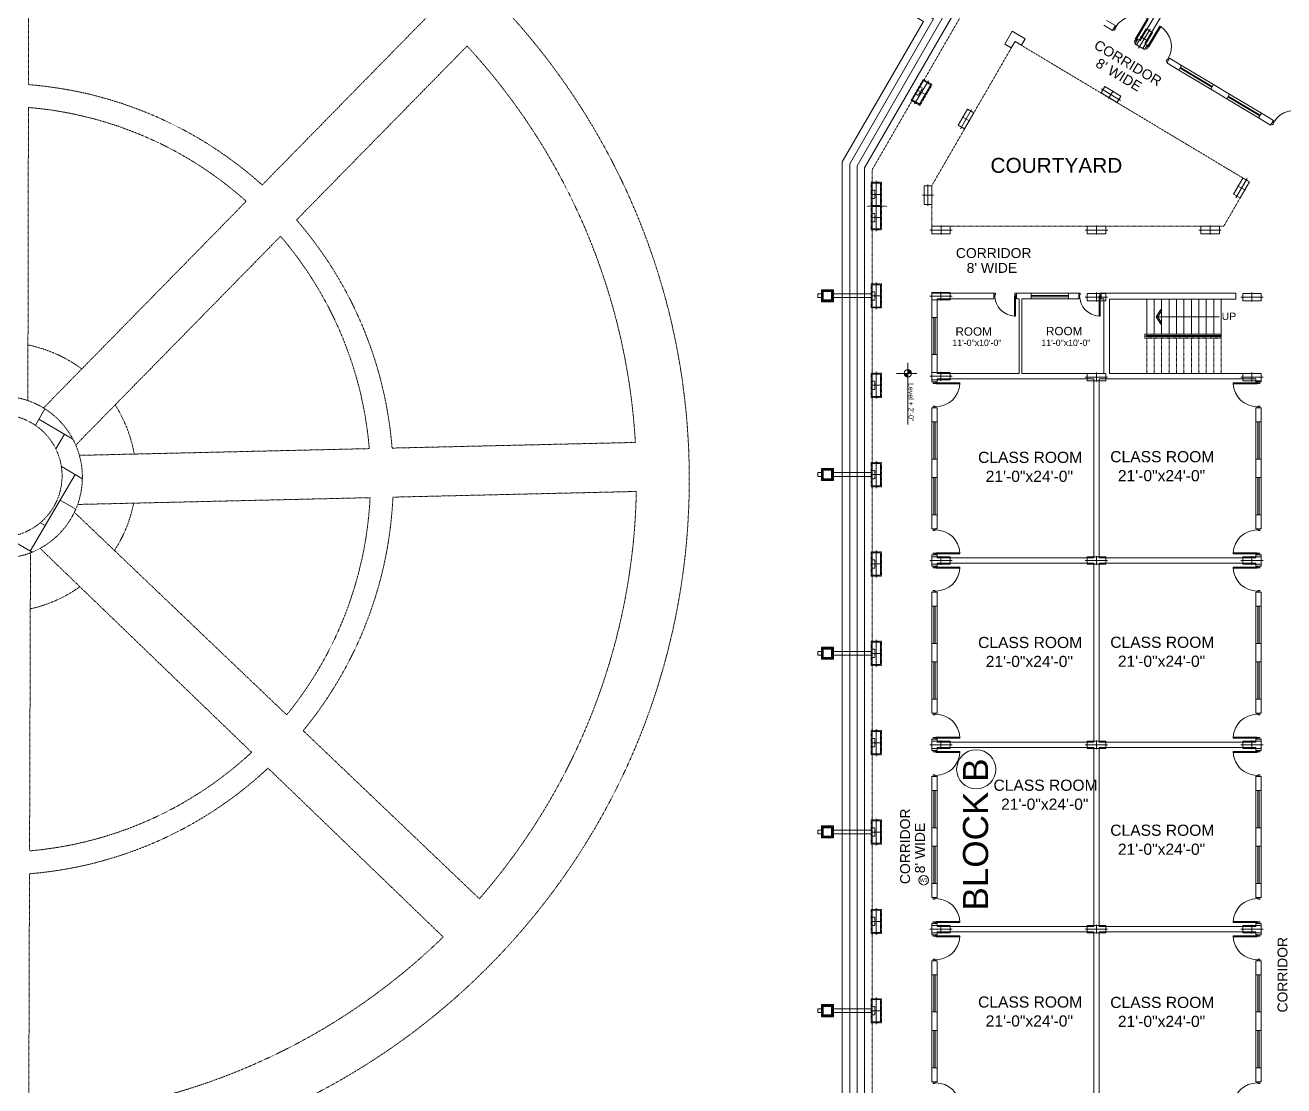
# Model space of a CAD drawing. Header units: inches. Extents: x -110725 to 51121, y 8404 to 44825.
# Drawn here: x -2122 to -94, y 22380 to 24090 of the extents above; entities that cross this region are included whole.
import ezdxf
from ezdxf.enums import TextEntityAlignment as Align

# ---------------------------------------------------------------- set-up
doc = ezdxf.new("R2010")
doc.units = ezdxf.units.IN
doc.header["$LTSCALE"] = 0.1
doc.header["$MEASUREMENT"] = 0
doc.linetypes.add('DASHED', pattern=[0.75, 0.5, -0.25])
doc.linetypes.add('DASHED2', pattern=[0.375, 0.25, -0.125])
doc.layers.get('0').update_dxf_attribs({"color": 1, "lineweight": 0})
for name, color, linetype, lineweight in [('Col.', 4, 'Continuous', 0), ('dim', 252, 'Continuous', 0), ('DOOR', 32, 'Continuous', 0), ('FIX', 8, 'Continuous', 0), ('h', 8, 'Continuous', 0), ('HATCH', 5, 'Continuous', 5), ('stair', 5, 'Continuous', 0), ('TEXT', 3, 'Continuous', 0), ('WALL', 7, 'Continuous', 0), ('WIN', 160, 'Continuous', 0)]:
    doc.layers.add(name, color=color, linetype=linetype, lineweight=lineweight)
doc.styles.add('ARIAL', font='arial.ttf')
doc.styles.add('as', font='arial.ttf')

# ---------------------------------------------------------------- blocks, each defined once
blk = doc.blocks.new('D-1')
for points in [[(1.5, 34.9), (1.5, 1.9), (3, 1.9), (3, 34.9)], [(2.2, 0.4), (2.2, -1.9), (0, -1.9), (0, 1.9), (1.5, 1.9), (1.5, 0.4)], [(33.7, 0.4), (34.5, 0.4), (34.5, 1.9), (36, 1.9), (36, -1.9), (33.7, -1.9)]]:
    blk.add_lwpolyline(points, close=True)
blk.add_arc((1.5, 1.9), 33, 0, 87.3947)
blk = doc.blocks.new('44')
at = {"layer": 'Col.', "linetype": 'Continuous'}
blk.add_lwpolyline([(-24729.4, 37327.3), (-24729.4, 37339.3), (-24759.4, 37339.3), (-24759.4, 37327.3)], close=True, dxfattribs=at)
at = {"layer": 'dim', "linetype": 'Continuous'}
for p, q in [((-24762.4, 37333.3), (-24726.4, 37333.3)), ((-24744.4, 37340.5), (-24744.4, 37326.1))]:
    blk.add_line(p, q, dxfattribs=at)
blk = doc.blocks.new('DD')
at = {"layer": 'Col.', "linetype": 'Continuous'}
blk.add_lwpolyline([(-25172.1, 37823.6), (-25158.6, 37823.6), (-25158.6, 37859.6), (-25172.1, 37859.6)], close=True, dxfattribs=at)
at = {"layer": 'dim', "linetype": 'Continuous'}
for p, q in [((-25165.4, 37863.2), (-25165.4, 37820)), ((-25173.5, 37841.6), (-25157.3, 37841.6))]:
    blk.add_line(p, q, dxfattribs=at)
blk = doc.blocks.new('6')
at = {"layer": 'Col.', "linetype": 'Continuous'}
blk.add_lwpolyline([(-25132.6, 38221.6), (-25125.6, 38233.2), (-25156.5, 38251.7), (-25163.5, 38240.1)], close=True, dxfattribs=at)
at = {"layer": 'dim', "linetype": 'Continuous'}
for p, q in [((-25163.1, 38247.8), (-25126, 38225.6)), ((-25140.4, 38243.6), (-25148.7, 38229.7))]:
    blk.add_line(p, q, dxfattribs=at)
blk = doc.blocks.new('A$C266513BC')
at = {"layer": 'WALL'}
for p, q in [((0, 52.1), (12.5, 58.5)), ((0, 52.1), (86.9, 0)), ((0, 52.1), (0.3, 38)), ((2, 50.9), (13.5, 56.7)), ((2, 50.9), (2.3, 38))]:
    blk.add_line(p, q, dxfattribs=at)

msp = doc.modelspace()

# ---------------------------------------------------------------- hatches: boundary and pattern name
at = {"layer": 'HATCH', "linetype": 'DASHED'}
h = msp.add_hatch(dxfattribs=at)
h.set_pattern_fill('AR-HBONE', color=256, scale=11.913418, angle=14.69136504, style=0)
h.set_pattern_definition([(59.691365, (-276306.23, -301062.324), (-17.0915494, 65.189136), [142.96101, -47.65367]), (149.691365, (-276282.18, -301021.183), (-17.0915494, 65.189136), [142.96101, -47.65367])])
h.paths.add_polyline_path([(-2029.77151, 23361.20651, 1), (-2290.9564, 23361.20651, 1)])
h.paths.add_polyline_path([(-2259.86194, 23363.26331, -1), (-2062.45057, 23363.26331, -1)], flags=16)
at = {"layer": 'TEXT'}
h = msp.add_hatch(color=256, dxfattribs=at)
h.paths.add_polyline_path([(-699.97863, 23528.52254), (-694.13164, 23528.52254, 0.4142135624), (-699.97863, 23534.36952)])
h.paths.add_polyline_path([(-699.97863, 23528.52254), (-705.82562, 23528.52254, 0.4142135624), (-699.97863, 23522.67555)])

# ---------------------------------------------------------------- linework, layer by layer
at = {"layer": 'Col.', "linetype": 'Continuous'}
for p, q in [((-531.63453, 24079.62004), (-543.63453, 24058.83544)), ((-510.84992, 24067.62004), (-531.63453, 24079.62004)), ((-533.24222, 24052.83544), (-543.63453, 24058.83544)), ((-527.24222, 24063.22774), (-533.24222, 24052.83544)), ((-516.84992, 24057.22774), (-527.24222, 24063.22774)), ((-510.84992, 24067.62004), (-516.84992, 24057.22774))]:
    msp.add_line(p, q, dxfattribs=at)
at = {"layer": 'Col.', "linetype": 'Continuous', "elevation": 27.16259}
msp.add_lwpolyline([(-673.51274, 23830.6649), (-661.51274, 23830.6649), (-661.51274, 23800.6649), (-673.51274, 23800.6649)], close=True, dxfattribs=at)
at = {"layer": 'FIX', "linetype": 'Continuous'}
for p, q in [((-667.51274, 23832.6649), (-667.51274, 23798.6649)), ((-658.51274, 23815.6649), (-676.51274, 23815.6649))]:
    msp.add_line(p, q, dxfattribs=at)
at = {"layer": 'HATCH', "linetype": 'DASHED'}
for points, elevation in [([(-2116.57979, 23993.72175), (-2115.83725, 24386.09921)], 0.3574), ([(-1740.03941, 23832.01735), (-1465.6679, 24111.83142)], -0.71481), ([(-1684.73838, 23775.68764), (-1409.96581, 24055.91074)], -0.3574), ([(-2117.5433, 23484.57902), (-2116.64945, 23956.91371)], 0.3574), ([(-2092.3675, 23472.70031), (-1765.75455, 23805.79211)], -0.71481), ([(-2040.44783, 23412.92217), (-1710.51803, 23749.39662)], -0.3574), ([(-1567.56879, 23407.23204), (-2034.59577, 23396.37396)], -2.02528), ([(-1138.89279, 23417.19849), (-1530.82527, 23408.08631)], -2.02528), ([(-1566.27425, 23328.20462), (-2037.39103, 23317.25145)], -1.19134), ([(-1566.27425, 23328.20462), (-1949.64046, 23319.29159)], -1.19134), ([(-1137.37206, 23338.17633), (-1529.4994, 23329.05961)], -1.19134), ([(-1137.37206, 23338.17633), (-1529.4994, 23329.05961)], -1.19134), ([(-2042.62267, 23304.71423), (-1700.61417, 22978.23527)], -1.78701), ([(-2114.82509, 22759.03022), (-2113.35023, 23239.37016)], -0.47654), ([(-1673.99513, 22952.82492), (-1390.20821, 22681.92389)], -1.78701), ([(-2116.1434, 22329.67458), (-2114.93818, 22722.19851)], -0.47654)]:
    msp.add_lwpolyline(points, dxfattribs=dict(at, elevation=elevation))
for points in [[(-1757.10129, 22917.89504), (-2097.91106, 23246.51552)], [(-1448.47971, 22620.31151), (-1730.65073, 22892.3905)]]:
    msp.add_lwpolyline(points, dxfattribs=at)
for centre, radius in [((-2166.64239, 23357.89444), 1114.64012), ((-2160.36395, 23361.20651), 130.59244), ((-2161.15626, 23363.26331, -1174.66297), 98.70568)]:
    msp.add_circle(centre, radius, dxfattribs=at)
for centre, radius, start, end in [((-2166.64239, 23357.89444), 1029.45919, 3.30246643, 42.69080722), ((-2166.64239, 23357.89444), 637.79514, 48.01997495, 85.49803798), ((-2166.64239, 23357.89444), 601.10181, 48.17007768, 85.22926518), ((-2166.64239, 23357.89444), 637.79514, 4.51361074, 40.92409549), ((-2166.64239, 23357.89444), 601.10181, 4.70805491, 40.64026218), ((-2160.36395, 23361.20651), 217.28367, 53.36816195, 78.58855947), ((-2160.36395, 23361.20651), 217.28367, 9.86334946, 32.41749132), ((-2160.36395, 23361.20651), 217.28367, 327.05609082, 348.89324663), ((-2166.64239, 23357.89444), 601.10181, 320.83133269, 357.16887633), ((-2166.64239, 23357.89444), 637.79514, 320.5719212, 357.40876513), ((-2166.64239, 23357.89444), 1029.45919, 318.95687794, 358.90249819), ((-2160.36395, 23361.20651), 217.28367, 282.4210038, 305.64628161), ((-2166.64239, 23357.89444), 601.10181, 274.9452558, 312.94667285), ((-2166.64239, 23357.89444), 637.79514, 274.64990639, 313.12497691), ((-2166.64239, 23357.89444), 1029.45919, 272.81171005, 314.23569614)]:
    msp.add_arc(centre, radius, start, end, dxfattribs=at)
at = {"layer": 'stair'}
for p, q in [((-315.1494, 23591.45053), (-315.1494, 23648.45053)), ((-303.1494, 23591.45053), (-303.1494, 23648.45053)), ((-291.1494, 23591.45053), (-291.1494, 23648.45053)), ((-279.1494, 23591.45053), (-279.1494, 23648.45053)), ((-267.1494, 23591.45053), (-267.1494, 23648.45053)), ((-255.1494, 23591.45053), (-255.1494, 23648.45053)), ((-243.1494, 23591.45053), (-243.1494, 23648.45053)), ((-231.1494, 23591.45053), (-231.1494, 23648.45053)), ((-219.1494, 23591.45053), (-219.1494, 23648.45053)), ((-207.1494, 23591.45053), (-207.1494, 23648.45053)), ((-195.1494, 23585.45053), (-195.1494, 23648.45053)), ((-318.1494, 23591.45053), (-195.1494, 23591.45053)), ((-318.1494, 23585.45053), (-318.1494, 23591.45053)), ((-316.1494, 23589.45053), (-195.1494, 23589.45053)), ((-316.1494, 23587.45053), (-316.1494, 23589.45053)), ((-316.1494, 23588.45053), (-195.1494, 23588.45053)), ((-315.1494, 23587.45053), (-315.1494, 23589.45053))]:
    msp.add_line(p, q, dxfattribs=at)
at = {"layer": 'stair', "linetype": 'DASHED2'}
for p, q in [((-318.1494, 23585.45053), (-195.1494, 23585.45053)), ((-316.1494, 23587.45053), (-195.1494, 23587.45053)), ((-315.1494, 23528.60894), (-315.1494, 23585.45053)), ((-303.1494, 23528.60894), (-303.1494, 23585.45053)), ((-291.1494, 23528.60894), (-291.1494, 23585.45053)), ((-279.1494, 23528.60894), (-279.1494, 23585.45053)), ((-267.1494, 23528.60894), (-267.1494, 23585.45053)), ((-255.1494, 23528.60894), (-255.1494, 23585.45053)), ((-243.1494, 23528.60894), (-243.1494, 23585.45053)), ((-231.1494, 23528.60894), (-231.1494, 23585.45053)), ((-219.1494, 23528.60894), (-219.1494, 23585.45053)), ((-207.1494, 23528.60894), (-207.1494, 23585.45053)), ((-195.1494, 23528.60894), (-195.1494, 23585.45053))]:
    msp.add_line(p, q, dxfattribs=at)
at = {"layer": 'stair', "elevation": 27.16259}
for points in [[(-1107.65159, 21845.45053), (-939.38666, 21845.45053), (-769.5244, 22015.31279), (-769.5244, 23859.58394), (-625.92641, 24108.30295), (-2117.52465, 25001.69199), (-2306.90642, 24685.50107)], [(-1107.65159, 21857.45053), (-944.35722, 21857.45053), (-781.5244, 22020.28335), (-781.5244, 23862.79933), (-642.2232, 24104.07608), (-2113.39594, 24985.23132), (-2296.61172, 24679.33509)], [(-1107.65159, 21869.45053), (-949.32778, 21869.45053), (-793.5244, 22025.25392), (-793.5244, 23866.01472), (-658.51999, 24099.84922), (-2109.26723, 24968.77065), (-2286.31703, 24673.16911)], [(-1107.65159, 21881.45053), (-954.29834, 21881.45053), (-805.5244, 22030.22448), (-805.5244, 23869.23011), (-674.81678, 24095.62235), (-2105.13852, 24952.30997), (-2276.02234, 24667.00313)]]:
    msp.add_lwpolyline(points, dxfattribs=at)
at = {"layer": 'TEXT'}
for p, q in [((-699.97863, 23446.26754), (-699.97863, 23545.27645)), ((-718.0958, 23528.52254), (-685.30143, 23528.52254))]:
    msp.add_line(p, q, dxfattribs=at)
for centre, radius in [((-699.97863, 23528.52254, 27.16259), 5.84699), ((-589.78146, 22890.51904, 27.16259), 31.49954), ((-674.33481, 22711.76045, 27.16259), 7.69524)]:
    msp.add_circle(centre, radius, dxfattribs=at)
at = {"layer": 'WALL'}
for p, q in [((-325.75332, 24064.89599), (-196.26774, 24281.08453)), ((-318.0323, 24060.27151), (-188.54672, 24276.46004)), ((-370.26974, 24081.06814), (-384.42494, 24089.54637)), ((-379.80046, 24097.26739), (-365.64525, 24088.78916)), ((-365.64525, 24088.78916), (-370.26974, 24081.06814)), ((-365.64525, 24088.78916), (-370.26974, 24081.06814)), ((-365.64525, 24088.78916), (-370.26974, 24081.06814)), ((-365.64525, 24088.78916), (-370.26974, 24081.06814)), ((-334.23832, 24059.48721), (-329.61383, 24067.20823)), ((-318.79628, 24050.23824), (-334.23832, 24059.48721)), ((-325.75332, 24064.89599), (-329.61383, 24067.20823)), ((-318.79628, 24050.23824), (-314.17179, 24057.95926)), ((-314.17179, 24057.95926), (-318.0323, 24060.27151)), ((-282.76486, 24028.65731), (-278.14037, 24036.37833)), ((-263.46231, 24017.0961), (-282.76486, 24028.65731)), ((-258.83782, 24024.81712), (-278.14037, 24036.37833)), ((-263.46231, 24017.0961), (-258.83782, 24024.81712)), ((-211.98885, 23986.2662), (-207.36436, 23993.98722)), ((-181.62763, 23978.57227), (-207.36436, 23993.98722)), ((-186.25212, 23970.85125), (-211.98885, 23986.2662)), ((-186.25212, 23970.85125), (-181.62763, 23978.57227)), ((-134.77866, 23940.02135), (-130.15417, 23947.74237)), ((-110.85162, 23936.18115), (-130.15417, 23947.74237)), ((-115.47611, 23928.46014), (-134.77866, 23940.02135)), ((-115.47611, 23928.46014), (-110.85162, 23936.18115)), ((-561.13036, 23657.45053), (-661.5244, 23657.45053)), ((-661.5244, 23618.45053), (-661.5244, 23657.45053)), ((-561.13036, 23648.45053), (-652.5244, 23648.45053)), ((-652.5244, 23618.45053), (-652.5244, 23648.45053)), ((-561.13036, 23648.45053), (-561.13036, 23657.45053)), ((-525.13036, 23648.45053), (-525.13036, 23657.45053)), ((-501.13988, 23657.45053), (-525.13036, 23657.45053)), ((-520.63036, 23648.45053), (-525.13036, 23648.45053)), ((-520.63036, 23648.45053), (-520.63036, 23528.45053)), ((-516.13036, 23648.45053), (-516.13036, 23528.45053)), ((-501.13988, 23648.45053), (-516.13036, 23648.45053)), ((-501.13988, 23648.45053), (-501.13988, 23657.45053)), ((-424.6494, 23657.45053), (-441.13988, 23657.45053)), ((-441.13988, 23648.45053), (-441.13988, 23657.45053)), ((-424.6494, 23648.45053), (-441.13988, 23648.45053)), ((-424.6494, 23648.45053), (-424.6494, 23657.45053)), ((-384.1494, 23657.45053), (-388.6494, 23657.45053)), ((-388.6494, 23648.45053), (-388.6494, 23657.45053)), ((-384.1494, 23648.45053), (-388.6494, 23648.45053)), ((-384.1494, 23657.45053), (-310.74501, 23657.45053)), ((-384.1494, 23657.45053), (-171.2744, 23657.45053)), ((-384.1494, 23648.45053), (-384.1494, 23528.45053)), ((-375.1494, 23648.45053), (-375.1494, 23528.45053)), ((-375.1494, 23648.29213), (-171.2744, 23648.29213)), ((-171.2744, 23648.29213), (-171.2744, 23657.45053)), ((-652.5244, 23618.45053), (-661.5244, 23618.45053)), ((-661.5244, 23528.45053), (-661.5244, 23558.70053)), ((-652.5244, 23558.70053), (-661.5244, 23558.70053)), ((-652.5244, 23528.45053), (-652.5244, 23558.70053)), ((-661.5244, 23514.95053), (-661.5244, 23528.45053)), ((-652.5244, 23528.45053), (-520.63036, 23528.45053)), ((-516.13036, 23528.45053), (-384.1494, 23528.45053)), ((-375.1494, 23528.45053), (-130.5244, 23528.45053)), ((-130.5244, 23514.95053), (-130.5244, 23528.45053)), ((-652.5244, 23514.95053), (-661.5244, 23514.95053)), ((-652.5244, 23519.45053), (-400.5244, 23519.45053)), ((-652.5244, 23519.45053), (-652.5244, 23514.95053)), ((-652.5244, 23514.95053), (-652.5244, 23519.45053)), ((-400.5244, 23519.45053), (-400.5244, 23231.45053)), ((-391.5244, 23519.45053), (-391.5244, 23231.45053)), ((-391.5244, 23519.45053), (-139.5244, 23519.45053)), ((-139.5244, 23519.45053), (-139.5244, 23514.95053)), ((-139.5244, 23514.95053), (-139.5244, 23519.45053)), ((-139.5244, 23514.95053), (-130.5244, 23514.95053)), ((-652.5244, 23472.95053), (-661.5244, 23472.95053)), ((-652.5244, 23472.95053), (-661.5244, 23472.95053)), ((-652.5244, 23472.95053), (-661.5244, 23472.95053)), ((-652.5244, 23472.95053), (-661.5244, 23472.95053)), ((-652.5244, 23472.95053), (-661.5244, 23472.95053)), ((-661.5244, 23465.45053), (-661.5244, 23472.95053)), ((-661.5244, 23471.45053), (-661.5244, 23465.45053)), ((-661.5244, 23450.60414), (-661.5244, 23465.45053)), ((-652.5244, 23472.95053), (-652.5244, 23465.45053)), ((-652.5244, 23465.45053), (-652.5244, 23450.60414)), ((-139.5244, 23472.95053), (-130.5244, 23472.95053)), ((-139.5244, 23472.95053), (-130.5244, 23472.95053)), ((-139.5244, 23472.95053), (-130.5244, 23472.95053)), ((-139.5244, 23472.95053), (-130.5244, 23472.95053)), ((-139.5244, 23472.95053), (-130.5244, 23472.95053)), ((-139.5244, 23472.95053), (-139.5244, 23465.45053)), ((-139.5244, 23465.45053), (-139.5244, 23450.60414)), ((-130.5244, 23465.45053), (-130.5244, 23472.95053)), ((-130.5244, 23471.45053), (-130.5244, 23465.45053)), ((-130.5244, 23450.60414), (-130.5244, 23465.45053)), ((-652.5244, 23450.60414), (-661.5244, 23450.60414)), ((-139.5244, 23450.60414), (-130.5244, 23450.60414)), ((-652.5244, 23390.45053), (-661.5244, 23390.45053)), ((-661.5244, 23360.45053), (-661.5244, 23390.45053)), ((-652.5244, 23390.45053), (-652.5244, 23360.45053)), ((-139.5244, 23390.45053), (-130.5244, 23390.45053)), ((-139.5244, 23390.45053), (-139.5244, 23360.45053)), ((-130.5244, 23360.45053), (-130.5244, 23390.45053)), ((-652.5244, 23360.45053), (-661.5244, 23360.45053)), ((-139.5244, 23360.45053), (-130.5244, 23360.45053)), ((-661.5244, 23277.95053), (-661.5244, 23300.45053)), ((-652.5244, 23300.45053), (-661.5244, 23300.45053)), ((-652.5244, 23300.45053), (-652.5244, 23277.95053)), ((-139.5244, 23300.45053), (-130.5244, 23300.45053)), ((-139.5244, 23300.45053), (-139.5244, 23277.95053)), ((-130.5244, 23277.95053), (-130.5244, 23300.45053)), ((-652.5244, 23277.95053), (-661.5244, 23277.95053)), ((-652.5244, 23277.95053), (-661.5244, 23277.95053)), ((-652.5244, 23277.95053), (-661.5244, 23277.95053)), ((-652.5244, 23277.95053), (-661.5244, 23277.95053)), ((-652.5244, 23277.95053), (-661.5244, 23277.95053)), ((-139.5244, 23277.95053), (-130.5244, 23277.95053)), ((-139.5244, 23277.95053), (-130.5244, 23277.95053)), ((-139.5244, 23277.95053), (-130.5244, 23277.95053)), ((-139.5244, 23277.95053), (-130.5244, 23277.95053)), ((-139.5244, 23277.95053), (-130.5244, 23277.95053)), ((-661.5244, 23222.45053), (-661.5244, 23235.95053)), ((-661.5244, 23235.95053), (-652.5244, 23235.95053)), ((-661.5244, 23231.45053), (-661.5244, 23217.95053)), ((-652.5244, 23217.95053), (-661.5244, 23217.95053)), ((-652.5244, 23231.45053), (-652.5244, 23235.95053)), ((-652.5244, 23231.45053), (-400.5244, 23231.45053)), ((-652.5244, 23222.45053), (-400.5244, 23222.45053)), ((-652.5244, 23222.45053), (-652.5244, 23217.95053)), ((-400.5244, 23222.45053), (-400.5244, 22934.45053)), ((-139.5244, 23231.45053), (-391.5244, 23231.45053)), ((-139.5244, 23222.45053), (-391.5244, 23222.45053)), ((-391.5244, 23222.45053), (-391.5244, 22934.45053)), ((-130.5244, 23235.95053), (-139.5244, 23235.95053)), ((-139.5244, 23231.45053), (-139.5244, 23235.95053)), ((-139.5244, 23222.45053), (-139.5244, 23217.95053)), ((-139.5244, 23217.95053), (-139.5244, 23222.45053)), ((-139.5244, 23217.95053), (-130.5244, 23217.95053)), ((-130.5244, 23217.95053), (-130.5244, 23235.95053)), ((-652.5244, 23175.95053), (-661.5244, 23175.95053)), ((-652.5244, 23175.95053), (-661.5244, 23175.95053)), ((-652.5244, 23175.95053), (-661.5244, 23175.95053)), ((-652.5244, 23175.95053), (-661.5244, 23175.95053)), ((-661.5244, 23168.45053), (-661.5244, 23175.95053)), ((-661.5244, 23174.45053), (-661.5244, 23168.45053)), ((-661.5244, 23153.45053), (-661.5244, 23168.45053)), ((-652.5244, 23175.95053), (-652.5244, 23168.45053)), ((-652.5244, 23168.45053), (-652.5244, 23153.45053)), ((-139.5244, 23175.95053), (-130.5244, 23175.95053)), ((-139.5244, 23175.95053), (-130.5244, 23175.95053)), ((-139.5244, 23175.95053), (-130.5244, 23175.95053)), ((-139.5244, 23175.95053), (-130.5244, 23175.95053)), ((-139.5244, 23175.95053), (-139.5244, 23168.45053)), ((-139.5244, 23168.45053), (-139.5244, 23153.45053)), ((-130.5244, 23168.45053), (-130.5244, 23175.95053)), ((-130.5244, 23174.45053), (-130.5244, 23168.45053)), ((-130.5244, 23153.45053), (-130.5244, 23168.45053)), ((-652.5244, 23153.45053), (-661.5244, 23153.45053)), ((-139.5244, 23153.45053), (-130.5244, 23153.45053)), ((-652.5244, 23093.45053), (-661.5244, 23093.45053)), ((-661.5244, 23063.45053), (-661.5244, 23093.45053)), ((-652.5244, 23093.45053), (-652.5244, 23063.45053)), ((-139.5244, 23093.45053), (-130.5244, 23093.45053)), ((-139.5244, 23093.45053), (-139.5244, 23063.45053)), ((-130.5244, 23063.45053), (-130.5244, 23093.45053)), ((-652.5244, 23063.45053), (-661.5244, 23063.45053)), ((-139.5244, 23063.45053), (-130.5244, 23063.45053)), ((-661.5244, 22980.95053), (-661.5244, 23003.45053)), ((-652.5244, 23003.45053), (-661.5244, 23003.45053)), ((-652.5244, 23003.45053), (-652.5244, 22980.95053)), ((-139.5244, 23003.45053), (-130.5244, 23003.45053)), ((-139.5244, 23003.45053), (-139.5244, 22980.95053)), ((-130.5244, 22980.95053), (-130.5244, 23003.45053)), ((-652.5244, 22980.95053), (-661.5244, 22980.95053)), ((-652.5244, 22980.95053), (-661.5244, 22980.95053)), ((-652.5244, 22980.95053), (-661.5244, 22980.95053)), ((-652.5244, 22980.95053), (-661.5244, 22980.95053)), ((-139.5244, 22980.95053), (-130.5244, 22980.95053)), ((-139.5244, 22980.95053), (-130.5244, 22980.95053)), ((-139.5244, 22980.95053), (-130.5244, 22980.95053)), ((-139.5244, 22980.95053), (-130.5244, 22980.95053)), ((-661.5244, 22925.45053), (-661.5244, 22938.95053)), ((-661.5244, 22938.95053), (-652.5244, 22938.95053)), ((-661.5244, 22934.45053), (-661.5244, 22920.95053)), ((-652.5244, 22934.45053), (-652.5244, 22938.95053)), ((-652.5244, 22934.45053), (-400.5244, 22934.45053)), ((-139.5244, 22934.45053), (-391.5244, 22934.45053)), ((-130.5244, 22938.95053), (-139.5244, 22938.95053)), ((-139.5244, 22934.45053), (-139.5244, 22938.95053)), ((-130.5244, 22920.95053), (-130.5244, 22938.95053)), ((-652.5244, 22920.95053), (-661.5244, 22920.95053)), ((-652.5244, 22925.45053), (-400.5244, 22925.45053)), ((-652.5244, 22925.45053), (-652.5244, 22920.95053)), ((-400.5244, 22925.45053), (-400.5244, 22637.45053)), ((-139.5244, 22925.45053), (-391.5244, 22925.45053)), ((-391.5244, 22925.45053), (-391.5244, 22637.45053)), ((-139.5244, 22925.45053), (-139.5244, 22920.95053)), ((-139.5244, 22920.95053), (-139.5244, 22925.45053)), ((-139.5244, 22920.95053), (-130.5244, 22920.95053)), ((-652.5244, 22878.95053), (-661.5244, 22878.95053)), ((-652.5244, 22878.95053), (-661.5244, 22878.95053)), ((-652.5244, 22878.95053), (-661.5244, 22878.95053)), ((-661.5244, 22871.45053), (-661.5244, 22878.95053)), ((-661.5244, 22877.45053), (-661.5244, 22871.45053)), ((-652.5244, 22878.95053), (-652.5244, 22871.45053)), ((-139.5244, 22878.95053), (-130.5244, 22878.95053)), ((-139.5244, 22878.95053), (-130.5244, 22878.95053)), ((-139.5244, 22878.95053), (-130.5244, 22878.95053)), ((-139.5244, 22878.95053), (-139.5244, 22871.45053)), ((-130.5244, 22871.45053), (-130.5244, 22878.95053)), ((-130.5244, 22877.45053), (-130.5244, 22871.45053)), ((-661.5244, 22856.45053), (-661.5244, 22871.45053)), ((-652.5244, 22856.45053), (-661.5244, 22856.45053)), ((-652.5244, 22871.45053), (-652.5244, 22856.45053)), ((-139.5244, 22871.45053), (-139.5244, 22856.45053)), ((-139.5244, 22856.45053), (-130.5244, 22856.45053)), ((-130.5244, 22856.45053), (-130.5244, 22871.45053)), ((-652.5244, 22796.45053), (-661.5244, 22796.45053)), ((-661.5244, 22766.45053), (-661.5244, 22796.45053)), ((-652.5244, 22796.45053), (-652.5244, 22766.45053)), ((-139.5244, 22796.45053), (-130.5244, 22796.45053)), ((-139.5244, 22796.45053), (-139.5244, 22766.45053)), ((-130.5244, 22766.45053), (-130.5244, 22796.45053)), ((-652.5244, 22766.45053), (-661.5244, 22766.45053)), ((-139.5244, 22766.45053), (-130.5244, 22766.45053)), ((-661.5244, 22683.95053), (-661.5244, 22706.45053)), ((-652.5244, 22706.45053), (-661.5244, 22706.45053)), ((-652.5244, 22706.45053), (-652.5244, 22683.95053)), ((-139.5244, 22706.45053), (-130.5244, 22706.45053)), ((-139.5244, 22706.45053), (-139.5244, 22683.95053)), ((-130.5244, 22683.95053), (-130.5244, 22706.45053)), ((-652.5244, 22683.95053), (-661.5244, 22683.95053)), ((-652.5244, 22683.95053), (-661.5244, 22683.95053)), ((-652.5244, 22683.95053), (-661.5244, 22683.95053)), ((-139.5244, 22683.95053), (-130.5244, 22683.95053)), ((-139.5244, 22683.95053), (-130.5244, 22683.95053)), ((-139.5244, 22683.95053), (-130.5244, 22683.95053)), ((-661.5244, 22628.45053), (-661.5244, 22641.95053)), ((-661.5244, 22641.95053), (-652.5244, 22641.95053)), ((-661.5244, 22637.45053), (-661.5244, 22623.95053)), ((-652.5244, 22637.45053), (-652.5244, 22641.95053)), ((-652.5244, 22637.45053), (-400.5244, 22637.45053)), ((-139.5244, 22637.45053), (-391.5244, 22637.45053)), ((-139.5244, 22637.45053), (-139.5244, 22641.95053)), ((-130.5244, 22641.95053), (-139.5244, 22641.95053)), ((-130.5244, 22623.95053), (-130.5244, 22641.95053)), ((-652.5244, 22623.95053), (-661.5244, 22623.95053)), ((-652.5244, 22628.45053), (-400.5244, 22628.45053)), ((-652.5244, 22628.45053), (-652.5244, 22623.95053)), ((-400.5244, 22628.45053), (-400.5244, 22340.45053)), ((-139.5244, 22628.45053), (-391.5244, 22628.45053)), ((-391.5244, 22628.45053), (-391.5244, 22340.45053)), ((-139.5244, 22628.45053), (-139.5244, 22623.95053)), ((-139.5244, 22623.95053), (-139.5244, 22628.45053)), ((-139.5244, 22623.95053), (-130.5244, 22623.95053)), ((-652.5244, 22581.95053), (-661.5244, 22581.95053)), ((-652.5244, 22581.95053), (-661.5244, 22581.95053)), ((-661.5244, 22574.45053), (-661.5244, 22581.95053)), ((-661.5244, 22580.45053), (-661.5244, 22574.45053)), ((-661.5244, 22559.29692), (-661.5244, 22574.45053)), ((-652.5244, 22581.95053), (-652.5244, 22574.45053)), ((-652.5244, 22574.45053), (-652.5244, 22559.29692)), ((-139.5244, 22581.95053), (-130.5244, 22581.95053)), ((-139.5244, 22581.95053), (-130.5244, 22581.95053)), ((-139.5244, 22581.95053), (-139.5244, 22574.45053)), ((-139.5244, 22574.45053), (-139.5244, 22559.29692)), ((-130.5244, 22574.45053), (-130.5244, 22581.95053)), ((-130.5244, 22580.45053), (-130.5244, 22574.45053)), ((-130.5244, 22559.29692), (-130.5244, 22574.45053)), ((-652.5244, 22559.29692), (-661.5244, 22559.29692)), ((-139.5244, 22559.29692), (-130.5244, 22559.29692)), ((-652.5244, 22499.45053), (-661.5244, 22499.45053)), ((-661.5244, 22469.45053), (-661.5244, 22499.45053)), ((-652.5244, 22499.45053), (-652.5244, 22469.45053)), ((-139.5244, 22499.45053), (-130.5244, 22499.45053)), ((-139.5244, 22499.45053), (-139.5244, 22469.45053)), ((-130.5244, 22469.45053), (-130.5244, 22499.45053)), ((-652.5244, 22469.45053), (-661.5244, 22469.45053)), ((-139.5244, 22469.45053), (-130.5244, 22469.45053)), ((-661.5244, 22386.95053), (-661.5244, 22409.45053)), ((-652.5244, 22409.45053), (-661.5244, 22409.45053)), ((-652.5244, 22409.45053), (-652.5244, 22386.95053)), ((-139.5244, 22409.45053), (-130.5244, 22409.45053)), ((-139.5244, 22409.45053), (-139.5244, 22386.95053)), ((-130.5244, 22386.95053), (-130.5244, 22409.45053)), ((-652.5244, 22386.95053), (-661.5244, 22386.95053)), ((-652.5244, 22386.95053), (-661.5244, 22386.95053)), ((-139.5244, 22386.95053), (-130.5244, 22386.95053)), ((-139.5244, 22386.95053), (-130.5244, 22386.95053))]:
    msp.add_line(p, q, dxfattribs=at)
at = {"layer": 'WALL', "elevation": 27.16259}
for points in [[(-757.5244, 23635.35539), (-744.0244, 23635.35539), (-744.0244, 23671.35539), (-757.5244, 23671.35539)], [(-822.65525, 23646.80424), (-822.65525, 23660.30424), (-836.15525, 23660.30424), (-836.15525, 23646.80424)], [(-757.5244, 23491.35539), (-744.0244, 23491.35539), (-744.0244, 23527.35539), (-757.5244, 23527.35539)], [(-757.5244, 23347.35539), (-744.0244, 23347.35539), (-744.0244, 23383.35539), (-757.5244, 23383.35539)], [(-822.65525, 23358.80424), (-822.65525, 23372.30424), (-836.15525, 23372.30424), (-836.15525, 23358.80424)], [(-757.5244, 23203.35539), (-744.0244, 23203.35539), (-744.0244, 23239.35539), (-757.5244, 23239.35539)], [(-822.65525, 23070.80424), (-822.65525, 23084.30424), (-836.15525, 23084.30424), (-836.15525, 23070.80424)], [(-757.5244, 23059.35539), (-744.0244, 23059.35539), (-744.0244, 23095.35539), (-757.5244, 23095.35539)], [(-757.5244, 22915.35539), (-744.0244, 22915.35539), (-744.0244, 22951.35539), (-757.5244, 22951.35539)], [(-822.65525, 22782.80424), (-822.65525, 22796.30424), (-836.15525, 22796.30424), (-836.15525, 22782.80424)], [(-757.5244, 22771.35539), (-744.0244, 22771.35539), (-744.0244, 22807.35539), (-757.5244, 22807.35539)], [(-757.5244, 22627.35539), (-744.0244, 22627.35539), (-744.0244, 22663.35539), (-757.5244, 22663.35539)], [(-822.65525, 22494.80424), (-822.65525, 22508.30424), (-836.15525, 22508.30424), (-836.15525, 22494.80424)], [(-757.5244, 22483.35539), (-744.0244, 22483.35539), (-744.0244, 22519.35539), (-757.5244, 22519.35539)]]:
    msp.add_lwpolyline(points, close=True, dxfattribs=at)
at = {"layer": 'WIN', "linetype": 'DASHED2'}
for p, q in [((-673.82701, 24001.33668), (-609.62962, 24112.52982)), ((-683.04323, 23976.37299), (-676.29323, 23988.06433)), ((-680.19035, 23990.31433), (-676.29323, 23988.06433)), ((-757.5244, 23856.36855), (-693.32701, 23967.56169)), ((-686.94035, 23978.62299), (-683.04323, 23976.37299)), ((-757.5244, 23856.36855), (-757.5244, 23672.85539)), ((-757.51274, 23823.62486), (-753.01274, 23823.62486)), ((-757.51274, 23810.12486), (-753.01274, 23810.12486)), ((-753.01274, 23823.62486), (-753.01274, 23810.12486)), ((-733.18976, 23798.12486), (-766.07023, 23798.12486)), ((-757.51274, 23786.12486), (-753.01274, 23786.12486)), ((-753.01274, 23772.62486), (-753.01274, 23786.12486)), ((-757.51274, 23772.62486), (-753.01274, 23772.62486)), ((-757.5244, 23660.10539), (-753.0244, 23660.10539)), ((-757.5244, 23646.60539), (-753.0244, 23646.60539)), ((-753.0244, 23646.60539), (-753.0244, 23660.10539)), ((-757.5244, 23527.35539), (-757.5244, 23635.35539)), ((-757.5244, 23516.10539), (-753.0244, 23516.10539)), ((-757.5244, 23502.60539), (-753.0244, 23502.60539)), ((-753.0244, 23502.60539), (-753.0244, 23516.10539)), ((-757.5244, 23383.35539), (-757.5244, 23491.35539)), ((-757.5244, 23372.10539), (-753.0244, 23372.10539)), ((-753.0244, 23358.60539), (-753.0244, 23372.10539)), ((-757.5244, 23358.60539), (-753.0244, 23358.60539)), ((-757.5244, 23095.35539), (-757.5244, 23347.35539)), ((-757.5244, 23228.10539), (-753.0244, 23228.10539)), ((-753.0244, 23214.60539), (-753.0244, 23228.10539)), ((-757.5244, 23214.60539), (-753.0244, 23214.60539)), ((-757.5244, 23084.10539), (-753.0244, 23084.10539)), ((-753.0244, 23070.60539), (-753.0244, 23084.10539)), ((-757.5244, 23070.60539), (-753.0244, 23070.60539)), ((-757.5244, 22951.35539), (-757.5244, 23059.35539)), ((-757.5244, 22940.10539), (-753.0244, 22940.10539)), ((-753.0244, 22926.60539), (-753.0244, 22940.10539)), ((-757.5244, 22926.60539), (-753.0244, 22926.60539)), ((-757.5244, 22807.35539), (-757.5244, 22915.35539)), ((-757.5244, 22796.10539), (-753.0244, 22796.10539)), ((-753.0244, 22782.60539), (-753.0244, 22796.10539)), ((-757.5244, 22782.60539), (-753.0244, 22782.60539)), ((-757.5244, 22519.35539), (-757.5244, 22771.35539)), ((-757.5244, 22652.10539), (-753.0244, 22652.10539)), ((-753.0244, 22638.60539), (-753.0244, 22652.10539)), ((-757.5244, 22638.60539), (-753.0244, 22638.60539)), ((-757.5244, 22508.10539), (-753.0244, 22508.10539)), ((-753.0244, 22494.60539), (-753.0244, 22508.10539)), ((-757.5244, 22494.60539), (-753.0244, 22494.60539)), ((-757.5244, 22231.35539), (-757.5244, 22483.35539))]:
    msp.add_line(p, q, dxfattribs=at)
at = {"layer": 'WIN'}
for p, q in [((-211.98885, 23986.2662), (-263.46231, 24017.0961)), ((-209.93352, 23989.69776), (-261.40698, 24020.52766)), ((-209.41969, 23990.55565), (-260.89315, 24021.38556)), ((-207.36436, 23993.98722), (-258.83782, 24024.81712)), ((-134.77866, 23940.02135), (-186.25212, 23970.85125)), ((-132.72333, 23943.45291), (-184.19679, 23974.28281)), ((-132.2095, 23944.3108), (-183.68296, 23975.1407)), ((-130.15417, 23947.74237), (-181.62763, 23978.57227)), ((-441.13988, 23657.45053), (-501.04349, 23657.45053)), ((-441.13988, 23653.95053), (-501.04349, 23653.95053)), ((-441.13988, 23651.95053), (-501.04349, 23651.95053)), ((-441.13988, 23648.45053), (-501.04349, 23648.45053)), ((-661.5244, 23618.45053), (-661.5244, 23558.54692)), ((-658.0244, 23618.45053), (-658.0244, 23558.54692)), ((-656.0244, 23618.45053), (-656.0244, 23558.54692)), ((-652.5244, 23618.45053), (-652.5244, 23558.54692)), ((-661.5244, 23450.60414), (-661.5244, 23390.45053)), ((-658.0244, 23450.60414), (-658.0244, 23390.45053)), ((-656.0244, 23450.60414), (-656.0244, 23390.45053)), ((-652.5244, 23450.60414), (-652.5244, 23390.45053)), ((-139.5244, 23450.60414), (-139.5244, 23390.45053)), ((-136.0244, 23450.60414), (-136.0244, 23390.45053)), ((-134.0244, 23450.60414), (-134.0244, 23390.45053)), ((-130.5244, 23450.60414), (-130.5244, 23390.45053)), ((-661.5244, 23360.45053), (-661.5244, 23300.45053)), ((-658.0244, 23360.45053), (-658.0244, 23300.45053)), ((-656.0244, 23360.45053), (-656.0244, 23300.45053)), ((-652.5244, 23360.45053), (-652.5244, 23300.45053)), ((-139.5244, 23360.45053), (-139.5244, 23300.45053)), ((-136.0244, 23360.45053), (-136.0244, 23300.45053)), ((-134.0244, 23360.45053), (-134.0244, 23300.45053)), ((-130.5244, 23360.45053), (-130.5244, 23300.45053)), ((-661.5244, 23153.45053), (-661.5244, 23093.45053)), ((-658.0244, 23153.45053), (-658.0244, 23093.45053)), ((-656.0244, 23153.45053), (-656.0244, 23093.45053)), ((-652.5244, 23153.45053), (-652.5244, 23093.45053)), ((-139.5244, 23153.45053), (-139.5244, 23093.45053)), ((-136.0244, 23153.45053), (-136.0244, 23093.45053)), ((-134.0244, 23153.45053), (-134.0244, 23093.45053)), ((-130.5244, 23153.45053), (-130.5244, 23093.45053)), ((-661.5244, 23063.45053), (-661.5244, 23003.45053)), ((-658.0244, 23063.45053), (-658.0244, 23003.45053)), ((-656.0244, 23063.45053), (-656.0244, 23003.45053)), ((-652.5244, 23063.45053), (-652.5244, 23003.45053)), ((-139.5244, 23063.45053), (-139.5244, 23003.45053)), ((-136.0244, 23063.45053), (-136.0244, 23003.45053)), ((-134.0244, 23063.45053), (-134.0244, 23003.45053)), ((-130.5244, 23063.45053), (-130.5244, 23003.45053)), ((-661.5244, 22856.45053), (-661.5244, 22796.45053)), ((-658.0244, 22856.45053), (-658.0244, 22796.45053)), ((-656.0244, 22856.45053), (-656.0244, 22796.45053)), ((-652.5244, 22856.45053), (-652.5244, 22796.45053)), ((-139.5244, 22856.45053), (-139.5244, 22796.45053)), ((-136.0244, 22856.45053), (-136.0244, 22796.45053)), ((-134.0244, 22856.45053), (-134.0244, 22796.45053)), ((-130.5244, 22856.45053), (-130.5244, 22796.45053)), ((-661.5244, 22766.45053), (-661.5244, 22706.45053)), ((-658.0244, 22766.45053), (-658.0244, 22706.45053)), ((-656.0244, 22766.45053), (-656.0244, 22706.45053)), ((-652.5244, 22766.45053), (-652.5244, 22706.45053)), ((-139.5244, 22766.45053), (-139.5244, 22706.45053)), ((-136.0244, 22766.45053), (-136.0244, 22706.45053)), ((-134.0244, 22766.45053), (-134.0244, 22706.45053)), ((-130.5244, 22766.45053), (-130.5244, 22706.45053)), ((-661.5244, 22559.29692), (-661.5244, 22499.45053)), ((-658.0244, 22559.29692), (-658.0244, 22499.45053)), ((-656.0244, 22559.29692), (-656.0244, 22499.45053)), ((-652.5244, 22559.29692), (-652.5244, 22499.45053)), ((-139.5244, 22559.29692), (-139.5244, 22499.45053)), ((-136.0244, 22559.29692), (-136.0244, 22499.45053)), ((-134.0244, 22559.29692), (-134.0244, 22499.45053)), ((-130.5244, 22559.29692), (-130.5244, 22499.45053)), ((-661.5244, 22469.45053), (-661.5244, 22409.45053)), ((-658.0244, 22469.45053), (-658.0244, 22409.45053)), ((-656.0244, 22469.45053), (-656.0244, 22409.45053)), ((-652.5244, 22469.45053), (-652.5244, 22409.45053)), ((-139.5244, 22469.45053), (-139.5244, 22409.45053)), ((-136.0244, 22469.45053), (-136.0244, 22409.45053)), ((-134.0244, 22469.45053), (-134.0244, 22409.45053)), ((-130.5244, 22469.45053), (-130.5244, 22409.45053))]:
    msp.add_line(p, q, dxfattribs=at)
at = {"layer": 'WIN', "linetype": 'Continuous'}
for p, q in [((-845.15525, 23650.55424), (-845.15525, 23656.55424)), ((-836.15525, 23656.55424), (-845.15525, 23656.55424)), ((-836.15525, 23650.55424), (-845.15525, 23650.55424)), ((-757.40525, 23656.55424), (-822.65525, 23656.55424)), ((-757.40525, 23650.55424), (-822.65525, 23650.55424)), ((-845.15525, 23362.55424), (-845.15525, 23368.55424)), ((-836.15525, 23368.55424), (-845.15525, 23368.55424)), ((-836.15525, 23362.55424), (-845.15525, 23362.55424)), ((-757.40525, 23368.55424), (-822.65525, 23368.55424)), ((-757.40525, 23362.55424), (-822.65525, 23362.55424)), ((-845.15525, 23074.55424), (-845.15525, 23080.55424)), ((-836.15525, 23080.55424), (-845.15525, 23080.55424)), ((-757.40525, 23080.55424), (-822.65525, 23080.55424)), ((-836.15525, 23074.55424), (-845.15525, 23074.55424)), ((-757.40525, 23074.55424), (-822.65525, 23074.55424)), ((-845.15525, 22786.55424), (-845.15525, 22792.55424)), ((-836.15525, 22792.55424), (-845.15525, 22792.55424)), ((-757.40525, 22792.55424), (-822.65525, 22792.55424)), ((-836.15525, 22786.55424), (-845.15525, 22786.55424)), ((-757.40525, 22786.55424), (-822.65525, 22786.55424)), ((-845.15525, 22498.55424), (-845.15525, 22504.55424)), ((-836.15525, 22504.55424), (-845.15525, 22504.55424)), ((-836.15525, 22498.55424), (-845.15525, 22498.55424)), ((-757.40525, 22504.55424), (-822.65525, 22504.55424)), ((-757.40525, 22498.55424), (-822.65525, 22498.55424))]:
    msp.add_line(p, q, dxfattribs=at)
at = {"layer": 'WIN', "linetype": 'DASHED2', "elevation": 27.16259}
for points in [[(-661.51274, 23765.47001), (-661.51274, 23765.47001), (-661.51274, 23830.6649), (-527.24981, 24063.2151), (-149.69776, 23837.08125), (-191.02492, 23765.47001), (-661.51274, 23765.47001)], [(-759.01274, 23797.37486), (-759.01274, 23836.37486), (-742.51274, 23836.37486), (-742.51274, 23797.37486)], [(-759.01274, 23798.87486), (-759.01274, 23759.87486), (-742.51274, 23759.87486), (-742.51274, 23798.87486)]]:
    msp.add_lwpolyline(points, dxfattribs=at)
for points in [[(-694.61438, 23968.33117), (-680.32497, 23960.08117), (-660.82497, 23993.85616), (-675.11438, 24002.10616)], [(-759.0244, 23633.85539), (-742.5244, 23633.85539), (-742.5244, 23672.85539), (-759.0244, 23672.85539)], [(-759.0244, 23489.85539), (-742.5244, 23489.85539), (-742.5244, 23528.85539), (-759.0244, 23528.85539)], [(-759.0244, 23345.85539), (-742.5244, 23345.85539), (-742.5244, 23384.85539), (-759.0244, 23384.85539)], [(-759.0244, 23201.85539), (-742.5244, 23201.85539), (-742.5244, 23240.85539), (-759.0244, 23240.85539)], [(-759.0244, 23057.85539), (-742.5244, 23057.85539), (-742.5244, 23096.85539), (-759.0244, 23096.85539)], [(-759.0244, 22913.85539), (-742.5244, 22913.85539), (-742.5244, 22952.85539), (-759.0244, 22952.85539)], [(-759.0244, 22769.85539), (-742.5244, 22769.85539), (-742.5244, 22808.85539), (-759.0244, 22808.85539)], [(-759.0244, 22625.85539), (-742.5244, 22625.85539), (-742.5244, 22664.85539), (-759.0244, 22664.85539)], [(-759.0244, 22481.85539), (-742.5244, 22481.85539), (-742.5244, 22520.85539), (-759.0244, 22520.85539)]]:
    msp.add_lwpolyline(points, close=True, dxfattribs=at)
at = {"layer": 'WIN', "linetype": 'Continuous', "elevation": 27.16259}
for points in [[(-819.65525, 23643.80424), (-819.65525, 23663.30424), (-839.15525, 23663.30424), (-839.15525, 23643.80424)], [(-821.15525, 23645.30424), (-821.15525, 23661.80424), (-837.65525, 23661.80424), (-837.65525, 23645.30424)], [(-819.65525, 23355.80424), (-819.65525, 23375.30424), (-839.15525, 23375.30424), (-839.15525, 23355.80424)], [(-821.15525, 23357.30424), (-821.15525, 23373.80424), (-837.65525, 23373.80424), (-837.65525, 23357.30424)], [(-819.65525, 23067.80424), (-819.65525, 23087.30424), (-839.15525, 23087.30424), (-839.15525, 23067.80424)], [(-821.15525, 23069.30424), (-821.15525, 23085.80424), (-837.65525, 23085.80424), (-837.65525, 23069.30424)], [(-819.65525, 22779.80424), (-819.65525, 22799.30424), (-839.15525, 22799.30424), (-839.15525, 22779.80424)], [(-821.15525, 22781.30424), (-821.15525, 22797.80424), (-837.65525, 22797.80424), (-837.65525, 22781.30424)], [(-819.65525, 22491.80424), (-819.65525, 22511.30424), (-839.15525, 22511.30424), (-839.15525, 22491.80424)], [(-821.15525, 22493.30424), (-821.15525, 22509.80424), (-837.65525, 22509.80424), (-837.65525, 22493.30424)]]:
    msp.add_lwpolyline(points, close=True, dxfattribs=at)

# ---------------------------------------------------------------- block references
at = {"layer": 'Col.', "linetype": 'Continuous', "xscale": -1}
for name, p, rotation in [('44', (18937.78336, -16370.46351, 27.16259), 58.99999999994495), ('44', (40065.43329, 43234.24708, 27.16259), 148.9999999996858), ('DD', (24414.62998, 61658.48094, 27.16259), 180)]:
    msp.add_blockref(name, p, dxfattribs=dict(at, rotation=rotation))
at = {"layer": 'Col.', "linetype": 'Continuous', "rotation": 59.99999999994456}
for p in [(44097.54044, 26700.9553, 27.16259), (44541.43443, 26589.71799, 27.16259)]:
    msp.add_blockref('44', p, dxfattribs=at)
at = {"layer": 'Col.', "linetype": 'Continuous'}
for name, p in [('DD', (24414.62998, -14062.23121, 27.16259)), ('44', (24097.90671, -13573.86189, 27.16259)), ('44', (24348.40671, -13573.86189, 27.16259)), ('44', (24531.46928, -13573.86189, 27.16259)), ('DD', (24414.61832, -14188.25068, 27.16259)), ('44', (24097.89505, -13680.38137, 27.16259)), ('44', (24348.39505, -13681.88137, 27.16259)), ('44', (24598.89505, -13681.88137, 27.16259)), ('DD', (24414.61832, -14332.25068, 27.16259)), ('44', (24097.89505, -13809.38137, 27.16259)), ('44', (24348.39505, -13810.88137, 27.16259)), ('44', (24598.89505, -13810.88137, 27.16259)), ('DD', (24414.61832, -14476.25068, 27.16259)), ('DD', (24414.61832, -14620.25068, 27.16259)), ('44', (24097.89505, -14106.38137, 27.16259)), ('44', (24348.39505, -14106.38137, 27.16259)), ('44', (24598.89505, -14106.38137, 27.16259)), ('DD', (24414.61832, -14764.25068, 27.16259)), ('DD', (24414.61832, -14908.25068, 27.16259)), ('44', (24097.89505, -14403.38137, 27.16259)), ('44', (24348.39505, -14403.38137, 27.16259)), ('44', (24598.89505, -14403.38137, 27.16259)), ('DD', (24414.61832, -15052.25068, 27.16259)), ('DD', (24414.61832, -15196.25068, 27.16259)), ('44', (24097.89505, -14700.38137, 27.16259)), ('44', (24348.39505, -14700.38137, 27.16259)), ('44', (24598.89505, -14700.38137, 27.16259)), ('DD', (24414.61832, -15340.25068, 27.16259))]:
    msp.add_blockref(name, p, dxfattribs=at)
at = {"layer": 'dim', "linetype": 'Continuous', "rotation": 90}
msp.add_blockref('6', (37558.76285, 49125.88309, 27.16259), dxfattribs=at)
at = {"layer": 'DOOR'}
for p, xscale, yscale, zscale, rotation in [((-331.92607, 24063.34772, 27.16259), -1.166666666666689, 1.166666666661229, 1.166666666661804, 329.0806050618241), ((-316.48404, 24054.09875, 27.16259), 1.166666666666689, 1.166666666666689, 1.166666666666689, 329.08060506182), ((-77.13244, 23910.73971, 27.16259), -1.166666666666689, 1.166666666661229, 1.166666666661804, 329.0806050618241), ((-657.0244, 23514.95053, 27.16259), 1.166666666666686, 1.166666666666686, 1.166666666666686, 270), ((-135.0244, 23514.95053, 27.16259), -1.166666666666686, 1.166666666661229, 1.166666666661804, 90), ((-657.0244, 23235.95053, 27.16259), -1.166666666666686, 1.166666666661229, 1.166666666661804, 270), ((-135.0244, 23235.95053, 27.16259), 1.166666666666686, 1.166666666666686, 1.166666666666686, 90), ((-657.0244, 23217.95053, 27.16259), 1.166666666666686, 1.166666666666686, 1.166666666666686, 270), ((-135.0244, 23217.95053, 27.16259), -1.166666666666686, 1.166666666661229, 1.166666666661804, 90), ((-657.0244, 22938.95053, 27.16259), -1.166666666666686, 1.166666666661229, 1.166666666661804, 270), ((-135.0244, 22938.95053, 27.16259), 1.166666666666686, 1.166666666666686, 1.166666666666686, 90), ((-657.0244, 22920.95053, 27.16259), 1.166666666666686, 1.166666666666686, 1.166666666666686, 270), ((-135.0244, 22920.95053, 27.16259), -1.166666666666686, 1.166666666661229, 1.166666666661804, 90), ((-657.0244, 22641.95053, 27.16259), -1.166666666666686, 1.166666666661229, 1.166666666661804, 270), ((-135.0244, 22641.95053, 27.16259), 1.166666666666686, 1.166666666666686, 1.166666666666686, 90), ((-657.0244, 22623.95053, 27.16259), 1.166666666666686, 1.166666666666686, 1.166666666666686, 270), ((-135.0244, 22623.95053, 27.16259), -1.166666666666686, 1.166666666661229, 1.166666666661804, 90), ((-657.0244, 22344.95053, 27.16259), -1.166666666666686, 1.166666666661229, 1.166666666661804, 270), ((-135.0244, 22344.95053, 27.16259), 1.166666666666686, 1.166666666666686, 1.166666666666686, 90)]:
    msp.add_blockref('D-1', p, dxfattribs=dict(at, xscale=xscale, yscale=yscale, zscale=zscale, rotation=rotation))
at = {"layer": 'DOOR', "rotation": 180}
for p in [(-525.13036, 23655.57553, 27.16259), (-388.6494, 23655.57553, 27.16259)]:
    msp.add_blockref('D-1', p, dxfattribs=at)
at = {"layer": 'h', "linetype": 'Continuous', "rotation": 30.91939493792148}
msp.add_blockref('A$C266513BC', (-272.96847, 23574.85958, 27.16259), dxfattribs=at)

# ---------------------------------------------------------------- texts
at = {"layer": 'TEXT', "style": 'as'}
for s, height, rotation, p in [('CORRIDOR', 16, 329.08335688, (-401.58107, 24053.11645)), ("8' WIDE", 16, 329.08335688, (-398.99625, 24023.64427)), ('Level + 2\'-0"', 8, 270, (-698.68788, 23512.80874)), ('BLOCK B', 40.5, 90, (-570.60082, 22662.73877)), ('CORRIDOR', 16, 90, (-696.36214, 22705.59794)), ("8' WIDE", 16, 90, (-672.40555, 22722.95802)), ('CORRIDOR', 16, 90, (-88.34757, 22498.63848))]:
    msp.add_text(s, height=height, rotation=rotation, dxfattribs=at).set_placement(p)
for s, height, p in [('COURTYARD', 24, (-566.79588, 23851.61334)), ('CORRIDOR', 16, (-622.49691, 23714.35109)), ("8' WIDE", 16, (-605.13683, 23690.39449)), (' UP', 12, (-198.92381, 23614.46924)), (' ROOM', 13.5, (-628.44318, 23589.22078)), (' ROOM', 13.5, (-482.66221, 23589.84313)), ('11\'-0"x10\'-0"', 10.125, (-628.27465, 23572.6739)), ('11\'-0"x10\'-0"', 10.125, (-484.86154, 23572.6739)), ('CLASS ROOM', 18, (-586.7833, 23384.15346)), ('CLASS ROOM', 18, (-373.79978, 23385.22969)), ('21\'-0"x24\'-0"', 18, (-574.5174, 23353.60158)), ('21\'-0"x24\'-0"', 18, (-361.53388, 23354.67781)), ('CLASS ROOM', 18, (-586.7833, 23085.86263)), ('CLASS ROOM', 18, (-373.79978, 23086.20824)), ('21\'-0"x24\'-0"', 18, (-574.5174, 23055.31075)), ('21\'-0"x24\'-0"', 18, (-361.53388, 23055.65636)), ('CLASS ROOM', 18, (-561.94144, 22855.84368)), ('21\'-0"x24\'-0"', 18, (-549.67554, 22825.2918)), ('CLASS ROOM', 18, (-373.79978, 22783.32634)), ('21\'-0"x24\'-0"', 18, (-361.53388, 22752.77446)), ('CLASS ROOM', 18, (-586.7833, 22506.53745)), ('CLASS ROOM', 18, (-373.79978, 22505.88377)), ('21\'-0"x24\'-0"', 18, (-574.5174, 22475.98557)), ('21\'-0"x24\'-0"', 18, (-361.53388, 22475.33188))]:
    msp.add_text(s, height=height, dxfattribs=at).set_placement(p)
at = {"layer": 'TEXT', "style": 'ARIAL'}
msp.add_text('W3', height=5.76, dxfattribs=at).set_placement((-674.35984, 22711.80942), align=Align.MIDDLE_CENTER)

doc.saveas('drawing.dxf')
